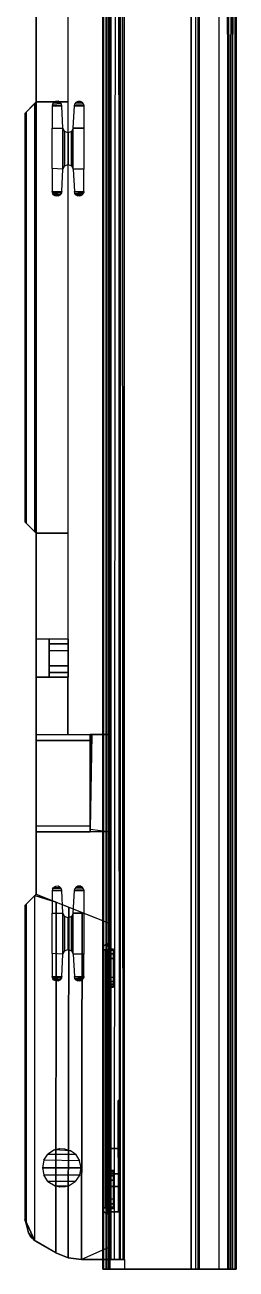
# Model space of a CAD drawing. Header units: inches. Extents: x 0 to 232, y 0 to 393.
# Drawn here: x 199 to 232.3, y 0 to 196.6 of the extents above; entities that cross this region are included whole.
import ezdxf

# ---------------------------------------------------------------- set-up
doc = ezdxf.new("R2010")
doc.units = ezdxf.units.IN
doc.header["$MEASUREMENT"] = 0
doc.layers.add('Layer1', color=4, linetype='CONTINUOUS')

msp = doc.modelspace()

# ---------------------------------------------------------------- linework, layer by layer
at = {"layer": 'Layer1'}
for points in [[(225.2, 0, 192), (225.97, 0, 191.69), (225.97, 390.2, 191.69), (225.2, 390.2, 192)], [(225.97, 390.2, 191.69), (226.3, 390.2, 190.94), (226.3, 0, 190.94), (225.97, 0, 191.69)], [(226.3, 390.2, 190.94), (226.46, 390.2, 186.2), (226.46, 0, 186.2), (226.3, 0, 190.94)], [(231.66, 0, 34.87), (226.46, 0, 186.2), (226.46, 390.2, 186.2), (231.67, 390.2, 34.67)], [(230.95, 390.2, 6.95), (229.6, 390.2, 6.95), (229.6, 0, 6.95), (231, 0, 6.95)], [(231, 0, 6.95), (231, 0, 0.64), (231, 390.2, 0.64), (230.95, 390.2, 6.95)], [(231.18, 390.2, 0.2), (231, 390.2, 0.65), (231, 0, 0.65), (231.19, 0, 0.19)], [(231.43, 0, 0.04), (231.19, 0, 0.19), (231.18, 390.2, 0.2), (231.5, 390.2, 0.02)], [(231.86, 390.2, 0.03), (231.5, 390.2, 0.02), (231.43, 0, 0.04), (231.8, 0, 0.02)], [(232.13, 0, 0.21), (231.8, 0, 0.02), (231.86, 390.2, 0.03), (232.11, 390.2, 0.19)], [(232.3, 390.2, 0.65), (232.11, 390.2, 0.19), (232.13, 0, 0.21), (232.3, 0, 0.65)], [(232.3, 0, 6.95), (232.3, 0, 0.65), (232.3, 390.2, 0.65), (232.3, 390.2, 6.95)], [(214, 379, 24), (214, 379, 9.8), (214, 1.5, 9.8), (214, 1.5, 24)], [(211.45, 374, 191.45), (211.3, 374, 190.9), (211.3, 0, 190.9), (211.46, 0, 191.47)], [(211.3, 0, 190.9), (211.3, 374, 190.9), (211.3, 374, 24.9), (211.3, 0, 24.9)], [(211.3, 0, 24.9), (211.44, 0, 24.43), (211.42, 374, 24.45), (211.3, 374, 24.9)], [(211.42, 374, 24.45), (211.75, 374, 24.12), (211.76, 0, 24.12), (211.44, 0, 24.43)], [(211.85, 0, 191.85), (211.46, 0, 191.47), (211.45, 374, 191.45), (211.85, 374, 191.85)], [(211.76, 0, 24.12), (212.2, 0, 24), (212.2, 374, 24), (211.75, 374, 24.12)], [(212.4, 374, 192), (211.85, 374, 191.85), (211.85, 0, 191.85), (212.4, 0, 192)], [(212.2, 1.5, 24), (214, 1.5, 24), (214, 374, 24), (212.2, 374, 24)], [(212.4, 0, 192), (225.2, 0, 192), (225.2, 373.95, 192), (212.4, 374, 192)], [(212.22, 369.5, 7.6), (205.76, 369.5, 7.6), (205.76, 84.44, 7.6), (212.53, 84.43, 6.9)], [(212.53, 1.5, 6.9), (213.12, 1.5, 6.46), (213.37, 369.5, 6.41), (212.53, 369.5, 6.9)], [(213.37, 369.5, 6.41), (213.7, 369.5, 6.42), (213.87, 1.5, 6.46), (213.12, 1.5, 6.46)], [(213.7, 369.5, 6.42), (213.87, 1.5, 6.46), (214.48, 1.5, 6.9), (214.3, 369.5, 6.71)], [(214, 1.5, 7.6), (214.7, 1.5, 7.6), (214.7, 369.5, 7.6), (214, 369.5, 7.6)], [(214, 1.5, 9.8), (214, 1.5, 7.6), (214, 369.5, 7.6), (214, 369.5, 9.8)], [(214.48, 1.5, 6.9), (214.7, 1.5, 7.6), (214.7, 369.5, 7.6), (214.3, 369.5, 6.71)], [(200.8, 184.37, 7.6), (200.8, 184.37, 6.9), (200.8, 218.73, 6.9), (200.8, 219.06, 7.6)], [(205.76, 184.37, 7.6), (200.8, 184.37, 7.6), (200.8, 218.5, 7.6), (205.76, 218.5, 7.6)], [(200.71, 184.28, 6.9), (199.24, 182.81, 6.36), (199, 182.57, 7.02), (200.59, 184.16, 7.6)], [(199, 182.57, 7.02), (199, 118.05, 7.02), (200.59, 116.46, 7.6), (200.59, 184.16, 7.6)], [(199, 118.05, 7.02), (199.24, 117.81, 6.36), (199.24, 182.81, 6.36), (199, 182.57, 7.02)], [(200.8, 184.37, 7.6), (200.59, 184.16, 7.6), (200.71, 184.28, 6.9), (200.8, 184.37, 6.9)], [(200.8, 116.25, 7.6), (200.59, 116.46, 7.6), (200.59, 184.16, 7.6), (200.8, 184.37, 7.6)], [(200.8, 184.37, 7.6), (205.76, 184.37, 7.6), (205.76, 116.25, 7.6), (200.8, 116.25, 7.6)], [(203.35, 184, 7.6), (203.3, 183.75, 7.6), (204.8, 183.79, 7.6), (204.72, 184.08, 7.6)], [(203.3, 180.25, 7.6), (205, 180.25, 7.6), (204.8, 183.79, 7.6), (203.3, 183.75, 7.6)], [(204.72, 184.08, 7.6), (203.35, 184, 7.6), (203.52, 184.28, 7.6), (204.56, 184.3, 7.6)], [(204.56, 184.3, 7.6), (204.24, 184.48, 7.6), (203.8, 184.46, 7.6), (203.52, 184.28, 7.6)], [(206.8, 183.79, 7.6), (208.3, 183.75, 7.6), (208.3, 180.25, 7.6), (206.6, 180.25, 7.6)], [(208.25, 184.02, 7.6), (208.3, 183.75, 7.6), (206.8, 183.79, 7.6), (206.88, 184.08, 7.6)], [(206.88, 184.08, 7.6), (208.25, 184.02, 7.6), (208.08, 184.28, 7.6), (207.04, 184.3, 7.6)], [(208.08, 184.28, 7.6), (207.75, 184.47, 7.6), (207.34, 184.47, 7.6), (207.04, 184.3, 7.6)], [(203.3, 173.84, 7.6), (203.3, 180.25, 7.6), (205, 180.25, 7.6), (205, 173.75, 7.6)], [(205, 180.25, 7.6), (205.25, 179.72, 7.6), (205.25, 174.28, 7.6), (205, 173.75, 7.6)], [(205.25, 174.28, 7.6), (205.8, 174.5, 7.6), (205.8, 179.5, 7.6), (205.25, 179.72, 7.6)], [(206.35, 179.72, 7.6), (205.8, 179.5, 7.6), (205.8, 174.5, 7.6), (206.35, 174.28, 7.6)], [(206.35, 174.28, 7.6), (206.6, 173.75, 7.6), (206.6, 180.25, 7.6), (206.35, 179.72, 7.6)], [(208.3, 180.25, 7.6), (208.3, 173.75, 7.6), (206.6, 173.75, 7.6), (206.6, 180.25, 7.6)], [(205, 173.75, 7.6), (203.3, 173.84, 7.6), (203.3, 170.25, 7.6), (204.8, 170.21, 7.6)], [(206.8, 170.21, 7.6), (208.3, 170.25, 7.6), (208.3, 173.75, 7.6), (206.6, 173.75, 7.6)], [(204.8, 170.21, 7.6), (204.76, 170, 7.6), (203.33, 170.03, 7.6), (203.3, 170.25, 7.6)], [(203.4, 169.87, 7.6), (203.33, 170.03, 7.6), (204.76, 170, 7.6), (204.57, 169.7, 7.6)], [(204.57, 169.7, 7.6), (204.35, 169.56, 7.6), (203.52, 169.72, 7.6), (203.4, 169.87, 7.6)], [(204.35, 169.56, 7.6), (204.05, 169.5, 7.6), (203.73, 169.57, 7.6), (203.52, 169.72, 7.6)], [(208.3, 170.25, 7.6), (208.27, 170.05, 7.6), (206.87, 169.93, 7.6), (206.8, 170.21, 7.6)], [(208.27, 170.05, 7.6), (208.2, 169.87, 7.6), (207.04, 169.7, 7.6), (206.87, 169.93, 7.6)], [(208.2, 169.87, 7.6), (208.04, 169.68, 7.6), (207.31, 169.54, 7.6), (207.04, 169.7, 7.6)], [(208.04, 169.68, 7.6), (207.84, 169.56, 7.6), (207.55, 169.5, 7.6), (207.31, 169.54, 7.6)], [(200.71, 116.33, 6.9), (199.24, 117.81, 6.36), (199, 118.05, 7.02), (200.59, 116.46, 7.6)], [(200.8, 116.25, 6.9), (200.71, 116.33, 6.9), (200.59, 116.46, 7.6), (200.8, 116.25, 7.6)], [(200.8, 84.44, 7.6), (200.8, 84.77, 6.9), (200.8, 116.25, 6.9), (200.8, 116.25, 7.6)], [(200.8, 116.25, 7.6), (205.76, 116.25, 7.6), (205.76, 99.55, 7.6), (200.8, 99.5, 7.6)], [(205.76, 99.55, 7.6), (205.8, 99.5, 6.9), (202.8, 99.5, 6.9), (200.8, 99.5, 7.6)], [(202.8, 99.5, 6.9), (200.8, 99.5, 7.6), (200.8, 93.54, 7.6), (202.8, 93.5, 6.9)], [(202.8, 98.76, 6.1), (202.8, 98.76, 6.1), (202.8, 99.5, 6.9), (202.8, 98.76, 6.9)], [(205.8, 99.5, 6.9), (202.8, 99.5, 6.9), (202.8, 93.5, 6.9), (205.8, 93.5, 6.9)], [(205.8, 98.76, 6.1), (205.8, 99.5, 6.9), (202.8, 99.5, 6.9), (202.8, 98.76, 6.1)], [(202.8, 98.76, 6.9), (202.8, 97.71, 6.9), (202.8, 97.71, 5.8), (202.8, 98.76, 6.1)], [(202.8, 98.76, 6.1), (202.8, 97.71, 5.8), (205.8, 97.71, 5.8), (205.8, 98.76, 6.1)], [(205.8, 99.5, 6.9), (205.76, 99.55, 7.6), (205.76, 93.5, 7.6), (205.8, 93.5, 6.9)], [(205.8, 98.76, 6.1), (205.8, 98.76, 6.1), (205.8, 99.5, 6.9), (205.8, 98.76, 6.9)], [(205.8, 97.72, 6.89), (205.8, 98.76, 6.9), (205.8, 98.76, 6.1), (205.8, 97.71, 5.8)], [(202.8, 95.29, 6.9), (202.8, 97.71, 6.9), (202.8, 97.71, 5.8), (202.8, 95.29, 5.8)], [(202.8, 95.29, 5.8), (202.8, 97.71, 5.8), (205.8, 97.71, 5.8), (205.8, 95.29, 5.8)], [(205.8, 97.71, 5.8), (205.8, 97.72, 6.9), (205.8, 95.29, 6.9), (205.8, 95.29, 5.8)], [(202.8, 94.24, 6.9), (202.8, 95.29, 6.9), (202.8, 95.29, 5.8), (202.8, 94.24, 6.1)], [(202.8, 94.24, 6.1), (202.8, 95.29, 5.8), (205.8, 95.29, 5.8), (205.8, 94.24, 6.1)], [(205.8, 95.29, 6.9), (205.8, 94.24, 6.9), (205.8, 94.24, 6.1), (205.8, 95.29, 5.8)], [(205.76, 93.5, 7.6), (200.8, 93.54, 7.6), (200.8, 84.44, 7.6), (205.76, 84.44, 7.6)], [(205.8, 93.5, 6.9), (205.76, 93.5, 7.6), (200.8, 93.5, 7.6), (202.8, 93.5, 6.9)], [(202.8, 94.24, 6.1), (202.8, 94.24, 6.1), (202.8, 93.5, 6.9), (202.8, 94.24, 6.9)], [(202.8, 93.5, 6.9), (202.8, 94.24, 6.1), (205.8, 94.24, 6.1), (205.8, 93.5, 6.9)], [(205.8, 94.24, 6.1), (205.8, 94.24, 6.1), (205.8, 93.5, 6.9), (205.8, 94.24, 6.9)], [(200.8, 84.77, 6.9), (200.8, 83.84, 5.8), (200.8, 83.52, 6.5), (200.8, 84.44, 7.6)], [(200.8, 83.52, 6.5), (200.8, 84.44, 7.6), (209.3, 84.44, 7.6), (209.3, 83.52, 6.5)], [(200.8, 69.98, 6.5), (200.8, 69.66, 5.8), (200.8, 83.84, 5.8), (200.8, 83.52, 6.5)], [(200.8, 69.98, 6.5), (200.8, 83.52, 6.5), (209.3, 83.52, 6.5), (209.3, 69.98, 6.5)], [(209.57, 84.43, 7.21), (209.29, 84.43, 7.23), (209.3, 69.52, 7.05), (209.57, 84.43, 7.21)], [(209.3, 84.44, 7.6), (209.3, 83.52, 6.5), (209.3, 69.98, 6.5), (209.3, 69.06, 7.6)], [(209.3, 69.52, 7.05), (212.53, 69.06, 6.9), (212.53, 84.43, 6.9), (209.57, 84.43, 7.21)], [(200.8, 69.98, 6.5), (200.8, 69.66, 5.8), (200.8, 68.73, 6.9), (200.8, 69.06, 7.6)], [(200.8, 69.98, 6.5), (200.8, 69.06, 7.6), (209.3, 69.06, 7.6), (209.3, 69.98, 6.5)], [(200.8, 59.25, 7.6), (200.8, 59.25, 6.9), (200.8, 68.73, 6.9), (200.8, 69.06, 7.6)], [(212.53, 69.06, 6.9), (200.8, 69.06, 7.6), (200.8, 59.25, 7.6), (212.53, 54.55, 6.9)], [(200.59, 59.03, 7.6), (200.71, 59.16, 6.9), (199.24, 57.69, 6.36), (199, 57.45, 7.02)], [(199, 7.87, 7.02), (200.59, 4.48, 7.6), (200.59, 59.04, 7.6), (199, 57.45, 7.02)], [(200.8, 59.25, 7.6), (200.8, 59.25, 6.9), (200.71, 59.16, 6.9), (200.59, 59.04, 7.6)], [(200.59, 59.04, 7.6), (200.8, 59.25, 7.6), (203.95, 57.98, 7.41), (200.59, 59.04, 7.6)], [(203.9, 2.57, 7.6), (200.59, 4.48, 7.6), (200.59, 59.03, 7.6), (203.95, 57.98, 7.41)], [(203.35, 60, 7.6), (203.3, 59.75, 7.6), (204.8, 59.79, 7.6), (204.72, 60.08, 7.6)], [(203.3, 56.25, 7.6), (205, 56.25, 7.6), (204.8, 59.79, 7.6), (203.3, 59.75, 7.6)], [(204.72, 60.08, 7.6), (203.35, 60, 7.6), (203.52, 60.28, 7.6), (204.56, 60.3, 7.6)], [(204.56, 60.3, 7.6), (204.24, 60.48, 7.6), (203.8, 60.46, 7.6), (203.52, 60.28, 7.6)], [(206.8, 59.79, 7.6), (208.3, 59.75, 7.6), (208.3, 56.25, 7.6), (206.6, 56.25, 7.6)], [(208.25, 60.02, 7.6), (208.3, 59.75, 7.6), (206.8, 59.79, 7.6), (206.88, 60.08, 7.6)], [(206.88, 60.08, 7.6), (208.25, 60.02, 7.6), (208.08, 60.28, 7.6), (207.04, 60.3, 7.6)], [(208.08, 60.28, 7.6), (207.75, 60.47, 7.6), (207.34, 60.47, 7.6), (207.04, 60.3, 7.6)], [(199.24, 6.98, 6.36), (199.24, 57.69, 6.36), (199, 57.45, 7.02), (199, 7.87, 7.02)], [(203.9, 2.57, 7.6), (203.95, 57.98, 7.41), (205.94, 57.19, 7.29), (205.83, 1.77, 7.6)], [(205.83, 1.77, 7.6), (205.94, 57.19, 7.29), (208.03, 56.35, 7.17), (207.9, 1.5, 7.6)], [(203.3, 49.84, 7.6), (203.3, 56.25, 7.6), (205, 56.25, 7.6), (205, 49.75, 7.6)], [(205, 56.25, 7.6), (205.25, 55.72, 7.6), (205.25, 50.28, 7.6), (205, 49.75, 7.6)], [(205.25, 50.28, 7.6), (205.8, 50.5, 7.6), (205.8, 55.5, 7.6), (205.25, 55.72, 7.6)], [(206.35, 55.72, 7.6), (205.8, 55.5, 7.6), (205.8, 50.5, 7.6), (206.35, 50.28, 7.6)], [(206.35, 50.28, 7.6), (206.6, 49.75, 7.6), (206.6, 56.25, 7.6), (206.35, 55.72, 7.6)], [(208.3, 56.25, 7.6), (208.3, 49.75, 7.6), (206.6, 49.75, 7.6), (206.6, 56.25, 7.6)], [(207.9, 1.5, 7.6), (208.03, 56.35, 7.17), (212.53, 54.55, 6.9), (212.53, 3.57, 6.9)], [(211.46, 51.05, 66.14), (211.75, 51.34, 66.14), (211.75, 51.34, 47.34), (211.46, 51.04, 47.34)], [(211.75, 51.34, 47.34), (212.15, 51.44, 47.34), (212.15, 51.44, 66.14), (211.75, 51.34, 66.14)], [(212.15, 51.44, 66.14), (212.45, 51.44, 66.14), (212.45, 51.44, 47.34), (212.15, 51.44, 47.34)], [(212.45, 51.31, 66.63), (212.45, 51.44, 66.14), (212.15, 51.44, 66.14), (212.15, 51.31, 66.63)], [(212.45, 51.31, 46.85), (212.45, 51.44, 47.34), (212.15, 51.44, 47.34), (212.15, 51.32, 46.85)], [(212.45, 50.95, 46.49), (212.45, 51.31, 46.85), (212.15, 51.32, 46.85), (212.15, 50.95, 46.49)], [(212.15, 50.96, 66.99), (212.15, 51.31, 66.63), (212.45, 51.31, 66.63), (212.45, 50.95, 66.99)], [(205, 49.75, 7.6), (203.3, 49.84, 7.6), (203.3, 46.25, 7.6), (204.8, 46.21, 7.6)], [(206.8, 46.21, 7.6), (208.3, 46.25, 7.6), (208.3, 49.75, 7.6), (206.6, 49.75, 7.6)], [(211.35, 50.64, 47.34), (211.46, 51.04, 47.34), (211.46, 51.05, 66.14), (211.35, 50.64, 66.14)], [(211.35, 50.64, 66.14), (211.35, 50.64, 47.34), (211.35, 50.46, 47.15), (211.35, 50.46, 66.32)], [(211.35, 50.64, 66.14), (211.35, 50.62, 66.23), (211.35, 50.56, 66.29), (211.35, 50.46, 66.32)], [(211.35, 50.46, 47.15), (211.35, 50.55, 47.18), (211.35, 50.62, 47.24), (211.35, 50.64, 47.34)], [(211.35, 50.46, 66.32), (211.35, 50.46, 47.15), (211.35, 9.66, 47.15), (211.35, 9.66, 66.32)], [(211.35, 50.46, 66.32), (211.46, 50.46, 66.72), (211.46, 9.66, 66.72), (211.35, 9.66, 66.32)], [(211.35, 9.66, 47.15), (211.46, 9.66, 46.75), (211.46, 50.46, 46.75), (211.35, 50.46, 47.15)], [(211.46, 9.66, 66.72), (211.75, 9.66, 67.01), (211.75, 50.46, 67.01), (211.46, 50.46, 66.72)], [(211.46, 50.46, 46.75), (211.75, 50.46, 46.46), (211.75, 9.66, 46.46), (211.46, 9.66, 46.75)], [(211.75, 50.46, 67.01), (212.15, 50.46, 67.12), (212.15, 9.66, 67.12), (211.75, 9.66, 67.01)], [(211.75, 9.66, 46.46), (212.15, 9.66, 46.35), (212.15, 50.46, 46.35), (211.75, 50.46, 46.46)], [(212.15, 50.46, 67.12), (212.45, 50.46, 67.12), (212.45, 50.95, 66.99), (212.15, 50.96, 66.99)], [(212.45, 50.46, 46.35), (212.45, 50.95, 46.49), (212.15, 50.95, 46.49), (212.15, 50.46, 46.35)], [(212.15, 9.66, 67.12), (212.45, 9.66, 67.12), (212.45, 50.46, 67.12), (212.15, 50.46, 67.12)], [(212.15, 50.46, 46.35), (212.45, 50.46, 46.35), (212.45, 9.66, 46.35), (212.15, 9.66, 46.35)], [(212.45, 50.56, 46.36), (212.45, 50.56, 44.84), (212.45, 44.56, 44.84), (212.45, 44.56, 46.35)], [(212.45, 44.56, 44.84), (212.95, 44.56, 44.84), (212.95, 50.56, 44.84), (212.45, 50.56, 44.84)], [(212.45, 50.56, 44.84), (212.95, 50.56, 44.84), (212.95, 50.56, 46.84), (212.45, 50.56, 46.84)], [(212.45, 50.36, 47.58), (212.45, 50.56, 46.84), (212.95, 50.56, 46.84), (212.95, 50.36, 47.59)], [(212.45, 49.82, 48.13), (212.45, 50.36, 47.58), (212.95, 50.36, 47.59), (212.95, 49.82, 48.13)], [(212.45, 49.06, 48.34), (212.45, 49.82, 48.13), (212.95, 49.82, 48.13), (212.95, 49.08, 48.34)], [(212.45, 49.06, 48.34), (212.95, 49.06, 48.34), (212.95, 46.06, 48.34), (212.45, 46.06, 48.34)], [(204.8, 46.21, 7.6), (204.76, 46, 7.6), (203.33, 46.03, 7.6), (203.3, 46.25, 7.6)], [(203.4, 45.87, 7.6), (203.33, 46.03, 7.6), (204.76, 46, 7.6), (204.57, 45.7, 7.6)], [(204.57, 45.7, 7.6), (204.35, 45.56, 7.6), (203.52, 45.72, 7.6), (203.4, 45.87, 7.6)], [(204.35, 45.56, 7.6), (204.05, 45.5, 7.6), (203.73, 45.57, 7.6), (203.52, 45.72, 7.6)], [(208.3, 46.25, 7.6), (208.27, 46.05, 7.6), (206.87, 45.93, 7.6), (206.8, 46.21, 7.6)], [(208.27, 46.05, 7.6), (208.2, 45.87, 7.6), (207.04, 45.7, 7.6), (206.87, 45.93, 7.6)], [(208.2, 45.87, 7.6), (208.04, 45.68, 7.6), (207.31, 45.54, 7.6), (207.04, 45.7, 7.6)], [(208.04, 45.68, 7.6), (207.84, 45.56, 7.6), (207.55, 45.5, 7.6), (207.31, 45.54, 7.6)], [(212.44, 45.42, 48.19), (212.45, 45, 47.9), (212.95, 45, 47.9), (212.95, 45.43, 48.19)], [(212.45, 46.06, 48.34), (212.45, 45.42, 48.19), (212.95, 45.43, 48.19), (212.95, 46.06, 48.34)], [(212.45, 45, 47.9), (212.45, 44.71, 47.48), (212.95, 44.71, 47.48), (212.95, 45, 47.9)], [(212.45, 44.71, 47.48), (212.45, 44.56, 46.84), (212.95, 44.56, 46.84), (212.95, 44.71, 47.48)], [(212.95, 44.56, 44.84), (212.95, 44.56, 46.84), (212.45, 44.56, 46.84), (212.45, 44.56, 44.84)], [(211.35, 36.6, 58.64), (211.35, 36.83, 58.64), (211.35, 36.39, 59.88), (211.35, 36.19, 59.8)], [(211.35, 36.79, 65.64), (211.35, 36.79, 64.14), (211.35, 23.33, 64.14), (211.35, 23.33, 65.64)], [(211.35, 36.79, 64.14), (211.35, 36.63, 63.52), (211.35, 23.49, 63.53), (211.35, 23.33, 64.14)], [(211.35, 36.76, 60.02), (211.35, 36.78, 60.06), (211.35, 36.77, 60.14), (211.35, 36.75, 60.16)], [(211.35, 36.77, 60.14), (211.35, 36.78, 60.11), (211.35, 36.78, 60.07), (211.35, 36.78, 60.06)], [(211.35, 36.72, 60.19), (211.35, 36.75, 60.16), (211.35, 36.76, 60.02), (211.35, 36.75, 60)], [(211.35, 36.67, 59.97), (211.35, 36.75, 60), (211.35, 36.72, 60.19), (211.35, 36.62, 60.29)], [(211.35, 36.67, 59.97), (211.35, 36.62, 60.29), (211.35, 36.27, 60.64), (211.35, 36.46, 59.98)], [(211.35, 23.49, 63.53), (211.35, 23.94, 63.07), (211.35, 36.18, 63.07), (211.35, 36.63, 63.52)], [(211.35, 36.43, 59.97), (211.35, 36.46, 59.98), (211.35, 36.27, 60.64), (211.35, 36.2, 60.71)], [(211.35, 36.4, 59.94), (211.35, 36.43, 59.97), (211.35, 36.2, 60.71), (211.35, 36.12, 60.79)], [(211.35, 36.32, 59.85), (211.35, 36.4, 59.88), (211.35, 36.08, 60.83), (211.35, 35.99, 60.87)], [(211.35, 36.39, 59.88), (211.35, 36.4, 59.94), (211.35, 36.12, 60.79), (211.35, 36.08, 60.83)], [(211.35, 35.91, 60.84), (211.35, 35.99, 60.87), (211.35, 36.32, 59.85), (211.35, 36.23, 59.81)], [(211.35, 36.23, 59.81), (211.35, 36.19, 59.8), (211.35, 35.87, 60.76), (211.35, 35.91, 60.84)], [(211.35, 36.19, 59.8), (211.35, 36.12, 59.84), (211.35, 35.85, 60.6), (211.35, 35.87, 60.76)], [(211.35, 36.18, 63.07), (211.35, 35.56, 62.91), (211.35, 24.56, 62.91), (211.35, 23.94, 63.07)], [(211.35, 36.12, 59.84), (211.35, 36.08, 59.83), (211.35, 35.83, 60.48), (211.35, 35.85, 60.6)], [(211.35, 36.08, 59.83), (211.35, 35.93, 59.7), (211.35, 35.79, 60.08), (211.35, 35.83, 60.48)], [(211.35, 35.1, 58.64), (211.35, 33.99, 61.64), (211.35, 34.92, 61.64), (211.35, 35.97, 58.64)], [(211.35, 35.86, 59.68), (211.35, 35.93, 59.7), (211.35, 35.79, 60.08), (211.35, 35.77, 59.96)], [(211.35, 35.86, 59.68), (211.35, 35.78, 59.71), (211.35, 35.76, 59.87), (211.35, 35.77, 59.96)], [(211.35, 35.78, 59.71), (211.35, 35.76, 59.74), (211.35, 35.76, 59.81), (211.35, 35.76, 59.87)], [(211.35, 35.76, 59.74), (211.35, 35.76, 59.77), (211.35, 35.75, 59.78), (211.35, 35.76, 59.81)], [(211.35, 34.74, 59.63), (211.35, 34.74, 59.53), (211.35, 34.99, 58.82), (211.35, 35.03, 58.82)], [(211.35, 34.99, 58.82), (211.35, 34.82, 58.66), (211.35, 34.7, 59.37), (211.35, 34.74, 59.53)], [(211.35, 34.7, 59.37), (211.35, 34.58, 59.28), (211.35, 34.6, 58.58), (211.35, 34.82, 58.66)], [(211.35, 34.65, 59.86), (211.35, 34.51, 60.05), (211.35, 34.29, 60.68), (211.35, 34.33, 60.73)], [(211.35, 34.6, 58.58), (211.35, 34.3, 58.57), (211.35, 34.42, 59.27), (211.35, 34.58, 59.27)], [(211.35, 34.51, 60.05), (211.35, 34.37, 60.16), (211.35, 34.28, 60.69), (211.35, 34.29, 60.68)], [(211.35, 34.42, 59.27), (211.35, 34.25, 59.32), (211.35, 34.01, 58.63), (211.35, 34.3, 58.57)], [(211.35, 34.37, 60.16), (211.35, 34.24, 60.22), (211.35, 34.21, 60.72), (211.35, 34.28, 60.69)], [(211.35, 34.01, 58.63), (211.35, 33.77, 58.76), (211.35, 34.11, 59.43), (211.35, 34.25, 59.32)], [(211.35, 34.24, 60.22), (211.35, 34.1, 60.22), (211.35, 34.01, 60.81), (211.35, 34.21, 60.72)], [(211.35, 33.77, 58.76), (211.35, 33.58, 58.89), (211.35, 33.94, 59.66), (211.35, 34.11, 59.43)], [(211.35, 34.1, 60.22), (211.35, 33.94, 60.13), (211.35, 33.73, 60.88), (211.35, 34.01, 60.81)], [(211.35, 33.58, 58.89), (211.35, 33.25, 59.28), (211.35, 33.88, 59.93), (211.35, 33.94, 59.66)], [(211.35, 33.48, 60.87), (211.35, 33.91, 60.07), (211.35, 33.94, 60.13), (211.35, 33.73, 60.88)], [(211.35, 33.25, 60.78), (211.35, 33.89, 60.02), (211.35, 33.91, 60.07), (211.35, 33.48, 60.87)], [(211.35, 33.03, 60.51), (211.35, 33.88, 59.96), (211.35, 33.89, 60.02), (211.35, 33.25, 60.78)], [(211.35, 32.95, 60.17), (211.35, 33.88, 59.95), (211.35, 33.88, 59.96), (211.35, 33.03, 60.51)], [(211.35, 33.04, 59.7), (211.35, 33.88, 59.93), (211.35, 33.88, 59.95), (211.35, 32.95, 60.17)], [(211.35, 33.04, 59.7), (211.35, 33.25, 59.28), (211.35, 33.88, 59.93)], [(211.35, 33.27, 58.64), (211.35, 32.35, 58.64), (211.35, 31.3, 61.64), (211.35, 32.22, 61.64)], [(211.35, 30.99, 59.46), (211.35, 31.96, 59.07), (211.35, 31.92, 59.32), (211.35, 30.97, 59.6)], [(211.35, 31.9, 58.82), (211.35, 30.96, 59.33), (211.35, 30.99, 59.46), (211.35, 31.96, 59.07)], [(211.35, 31.92, 59.32), (211.35, 30.97, 59.6), (211.35, 30.54, 60.77), (211.35, 31.4, 60.77)], [(211.35, 30.89, 59.27), (211.35, 31.85, 58.74), (211.35, 31.9, 58.82), (211.35, 30.96, 59.33)], [(211.35, 31.79, 58.68), (211.35, 30.81, 59.26), (211.35, 30.89, 59.27), (211.35, 31.85, 58.74)], [(211.35, 30.81, 59.26), (211.35, 31.68, 58.61), (211.35, 31.79, 58.68)], [(211.35, 31.56, 58.57), (211.35, 30.81, 59.26), (211.35, 31.68, 58.61)], [(211.35, 31.18, 58.57), (211.35, 30.81, 59.26), (211.35, 31.56, 58.57)], [(211.35, 30.91, 58.65), (211.35, 30.81, 59.26), (211.35, 31.18, 58.57)], [(211.35, 30.65, 58.8), (211.35, 30.56, 59.35), (211.35, 30.81, 59.26), (211.35, 30.91, 58.65)], [(211.35, 30.65, 58.8), (211.35, 30.6, 58.79), (211.35, 30.46, 59.32), (211.35, 30.56, 59.35)], [(211.35, 29.82, 58.64), (211.35, 30.64, 58.64), (211.35, 29.95, 60.77), (211.35, 29.07, 60.77)], [(211.35, 30.64, 58.64), (211.35, 30.46, 59.32), (211.35, 30.42, 59.31)], [(211.35, 30.4, 59.53), (211.35, 30.56, 59.35), (211.35, 30.42, 59.31), (211.35, 30.35, 59.52)], [(211.35, 30.4, 59.53), (211.35, 29.95, 60.77), (211.35, 30.35, 59.52)], [(211.35, 30.27, 58.79), (211.35, 30.27, 58.79), (211.35, 30.26, 58.79), (211.35, 30.27, 58.76)], [(211.35, 28.87, 60.77), (211.35, 28.03, 60.77), (211.35, 28.71, 58.64), (211.35, 29.62, 58.64)], [(211.35, 28.25, 59.94), (211.35, 28.29, 59.95), (211.35, 28.71, 58.64)], [(211.35, 28.07, 60.65), (211.35, 28.07, 60.65), (211.35, 28.29, 59.95), (211.35, 28.25, 59.94)], [(211.35, 28.25, 59.94), (211.35, 28.05, 60.62), (211.35, 28.07, 60.65)], [(211.35, 28.05, 60.62), (211.35, 28.03, 60.61), (211.35, 28.15, 60.07), (211.35, 28.25, 59.94)], [(211.35, 27.25, 58.64), (211.35, 26.81, 59.88), (211.35, 27.74, 59.91), (211.35, 28.19, 58.64)], [(211.35, 28.15, 60.07), (211.35, 28, 60.15), (211.35, 27.88, 60.69), (211.35, 28.03, 60.61)], [(211.35, 28.03, 60.77), (211.35, 28.06, 60.63), (211.35, 28.07, 60.65)], [(211.35, 28, 60.15), (211.35, 27.9, 60.16), (211.35, 27.75, 60.75), (211.35, 27.88, 60.69)], [(211.35, 27.9, 60.16), (211.35, 27.8, 60.13), (211.35, 27.52, 60.83), (211.35, 27.75, 60.75)], [(211.35, 27.8, 60.13), (211.35, 27.75, 60.06), (211.35, 27.29, 60.85), (211.35, 27.52, 60.83)], [(211.35, 26.99, 60.77), (211.35, 27.73, 59.98), (211.35, 27.75, 60.06), (211.35, 27.28, 60.85)], [(211.35, 26.78, 60.54), (211.35, 27.74, 59.94), (211.35, 27.73, 59.98), (211.35, 26.99, 60.77)], [(211.35, 26.78, 60.54), (211.35, 26.96, 59.88), (211.35, 27.74, 59.91), (211.35, 27.74, 59.94)], [(211.35, 26.78, 60.54), (211.35, 26.75, 60.52), (211.35, 26.93, 59.88), (211.35, 26.96, 59.88)], [(211.35, 26.75, 60.52), (211.35, 26.73, 60.53), (211.35, 26.89, 59.88), (211.35, 26.93, 59.88)], [(211.35, 26.81, 59.88), (211.35, 26.53, 60.65), (211.35, 26.73, 60.53), (211.35, 26.89, 59.88)], [(211.35, 26.81, 59.88), (211.35, 26.7, 60.04), (211.35, 26.31, 60.75), (211.35, 26.53, 60.65)], [(211.35, 26.72, 58.64), (211.35, 26.29, 59.87), (211.35, 25.3, 60.07), (211.35, 25.8, 58.64)], [(211.35, 26.7, 60.04), (211.35, 26.52, 60.13), (211.35, 25.99, 60.83), (211.35, 26.31, 60.75)], [(211.35, 26.52, 60.13), (211.35, 26.43, 60.13), (211.35, 25.66, 60.79), (211.35, 25.99, 60.83)], [(211.35, 26.43, 60.13), (211.35, 26.34, 60.09), (211.35, 25.38, 60.59), (211.35, 25.66, 60.79)], [(211.35, 26.34, 60.09), (211.35, 26.3, 60.02), (211.35, 25.27, 60.25), (211.35, 25.38, 60.59)], [(211.35, 25.27, 60.16), (211.35, 26.28, 59.93), (211.35, 26.3, 60.02), (211.35, 25.27, 60.25)], [(211.35, 26.28, 59.93), (211.35, 26.29, 59.87), (211.35, 25.3, 60.07), (211.35, 25.27, 60.16)], [(213.7, 26.65, 13.61), (213.7, 26.65, 17.59), (213.7, 17.65, 17.6), (213.7, 17.65, 13.6)], [(214, 26.65, 13.61), (213.7, 26.65, 13.61), (213.7, 26.65, 17.59), (214, 26.65, 17.59)], [(214, 26.65, 17.59), (213.7, 26.65, 17.59), (213.7, 17.65, 17.6), (214, 17.65, 17.6)], [(214, 17.65, 13.6), (213.7, 17.65, 13.61), (213.7, 26.65, 13.6), (214, 26.65, 13.6)], [(214, 17.65, 13.6), (214, 17.65, 17.6), (214, 26.65, 17.59), (214, 26.65, 13.61)], [(211.35, 24.84, 61.66), (211.35, 24.81, 61.59), (211.35, 25.31, 61.58), (211.35, 25.28, 61.65)], [(211.35, 24.81, 61.59), (211.35, 24.8, 61.53), (211.35, 25.31, 61.53), (211.35, 25.31, 61.58)], [(211.35, 25.31, 61.53), (211.35, 25.29, 61.44), (211.35, 24.82, 61.45), (211.35, 24.8, 61.53)], [(211.35, 25.29, 61.44), (211.35, 25.24, 61.35), (211.35, 24.88, 61.35), (211.35, 24.82, 61.45)], [(211.35, 25.24, 61.71), (211.35, 25.28, 61.65), (211.35, 24.84, 61.66), (211.35, 24.88, 61.71)], [(211.35, 25.24, 61.71), (211.35, 24.88, 61.71), (211.35, 24.96, 61.77), (211.35, 25.12, 61.77)], [(211.35, 25.24, 61.35), (211.35, 25.14, 61.29), (211.35, 24.92, 61.31), (211.35, 24.88, 61.35)], [(211.35, 24.92, 61.31), (211.35, 24.99, 61.28), (211.35, 25.07, 61.27), (211.35, 25.14, 61.29)], [(202, 17.2, 7.6), (202.64, 18.16, 7.6), (206.96, 18.15, 7.6), (207.63, 17.13, 7.6)], [(206.96, 18.15, 7.6), (206.21, 18.71, 7.6), (203.68, 18.84, 7.6), (202.64, 18.16, 7.6)], [(203.68, 18.84, 7.6), (204.45, 19.03, 7.6), (205.25, 19.02, 7.6), (206.21, 18.71, 7.6)], [(213.75, 19.05, 66.58), (212.45, 19.05, 66.58), (212.45, 19.05, 65.04), (213.77, 19.05, 65.04)], [(212.45, 19.05, 66.58), (213.75, 19.05, 66.58), (213.75, 15.07, 66.58), (212.45, 15.07, 66.58)], [(212.45, 19.05, 65.04), (213.77, 19.05, 65.04), (213.75, 9.07, 65.04), (212.45, 9.07, 65.04)], [(213.75, 9.07, 65.04), (213.75, 9.07, 66.58), (213.75, 19.05, 66.58), (213.77, 19.05, 65.04)], [(207.63, 17.13, 7.6), (202, 17.2, 7.6), (201.75, 16, 7.6), (207.85, 16, 7.6)], [(201.75, 16, 7.6), (201.96, 14.9, 7.6), (207.65, 14.92, 7.6), (207.85, 16, 7.6)], [(214, 17.65, 13.61), (213.7, 17.65, 13.61), (213.7, 17.65, 17.6), (214, 17.65, 17.6)], [(207.65, 14.92, 7.6), (206.95, 13.84, 7.6), (202.63, 13.86, 7.6), (201.96, 14.9, 7.6)], [(202.63, 13.86, 7.6), (203.77, 13.13, 7.6), (205.98, 13.19, 7.6), (206.95, 13.84, 7.6)], [(212.45, 15.56, 44.84), (212.95, 15.56, 44.84), (212.95, 15.56, 46.84), (212.45, 15.56, 46.84)], [(212.45, 9.56, 44.84), (212.95, 9.56, 44.84), (212.95, 15.56, 44.84), (212.45, 15.56, 44.84)], [(212.45, 15.41, 47.49), (212.45, 15.56, 46.84), (212.95, 15.56, 46.84), (212.95, 15.41, 47.49)], [(212.45, 9.56, 46.36), (212.45, 9.56, 44.84), (212.45, 15.56, 44.84), (212.45, 15.56, 46.35)], [(212.45, 15.12, 47.9), (212.45, 15.41, 47.49), (212.95, 15.41, 47.49), (212.95, 15.12, 47.9)], [(212.45, 14.74, 48.18), (212.45, 15.12, 47.9), (212.95, 15.12, 47.9), (212.95, 14.74, 48.17)], [(213.75, 15.07, 67.29), (213.75, 15.07, 66.58), (212.45, 15.07, 66.58), (212.45, 15.07, 67.29)], [(212.45, 13.05, 67.29), (213.75, 13.05, 67.29), (213.75, 15.07, 67.29), (212.45, 15.07, 67.29)], [(212.45, 14.06, 48.34), (212.45, 14.74, 48.18), (212.95, 14.74, 48.17), (212.95, 14.06, 48.34)], [(212.45, 14.06, 48.34), (212.95, 14.06, 48.34), (212.95, 11.06, 48.34), (212.45, 11.06, 48.34)], [(213.75, 13.05, 66.58), (213.75, 13.05, 67.29), (213.75, 15.07, 67.29), (213.75, 15.07, 66.58)], [(205.98, 13.19, 7.6), (205.37, 13, 7.6), (204.51, 12.96, 7.6), (203.77, 13.13, 7.6)], [(213.75, 9.07, 66.58), (212.45, 9.07, 66.58), (212.45, 13.05, 66.58), (213.75, 13.05, 66.58)], [(213.75, 13.05, 67.29), (213.75, 13.05, 66.58), (212.45, 13.05, 66.58), (212.45, 13.05, 67.29)], [(212.45, 11.06, 48.34), (212.45, 10.32, 48.14), (212.95, 10.32, 48.14), (212.95, 11.06, 48.34)], [(212.45, 10.32, 48.14), (212.45, 9.77, 47.59), (212.95, 9.76, 47.59), (212.95, 10.32, 48.14)], [(199.57, 5.75, 6.48), (199.24, 6.98, 6.36), (199, 7.87, 7.02), (199.57, 5.75, 7.23)], [(199, 7.87, 7.02), (199.57, 5.75, 7.23), (200.5, 4.53, 7.57), (200.59, 4.48, 7.6)], [(211.35, 9.66, 47.15), (211.35, 9.48, 47.34), (211.35, 9.48, 66.14), (211.35, 9.66, 66.32)], [(211.35, 9.48, 47.34), (211.35, 9.51, 47.25), (211.35, 9.57, 47.18), (211.35, 9.66, 47.15)], [(211.35, 9.48, 66.14), (211.35, 9.51, 66.23), (211.35, 9.57, 66.29), (211.35, 9.66, 66.32)], [(211.35, 9.48, 47.34), (211.46, 9.08, 47.34), (211.46, 9.08, 66.14), (211.35, 9.48, 66.14)], [(211.46, 9.08, 66.14), (211.75, 8.79, 66.14), (211.75, 8.79, 47.34), (211.46, 9.08, 47.34)], [(211.75, 8.79, 47.34), (212.15, 8.68, 47.34), (212.15, 8.68, 66.14), (211.75, 8.79, 66.14)], [(212.45, 9.67, 46.36), (212.45, 9.17, 46.49), (212.15, 9.17, 46.48), (212.15, 9.66, 46.35)], [(212.45, 9.17, 66.99), (212.45, 9.66, 67.12), (212.15, 9.66, 67.12), (212.15, 9.17, 66.99)], [(212.45, 8.81, 66.63), (212.45, 9.17, 66.99), (212.15, 9.17, 66.99), (212.15, 8.81, 66.63)], [(212.46, 9.17, 46.49), (212.45, 8.81, 46.85), (212.15, 8.81, 46.84), (212.15, 9.17, 46.48)], [(212.45, 8.68, 66.14), (212.15, 8.68, 66.14), (212.15, 8.81, 66.63), (212.45, 8.81, 66.63)], [(212.45, 8.81, 46.85), (212.45, 8.68, 47.34), (212.15, 8.68, 47.34), (212.15, 8.81, 46.84)], [(212.15, 8.68, 66.14), (212.45, 8.68, 66.14), (212.45, 8.68, 47.34), (212.15, 8.68, 47.34)], [(212.45, 9.77, 47.59), (212.45, 9.56, 46.84), (212.95, 9.56, 46.84), (212.95, 9.76, 47.59)], [(212.45, 9.56, 44.84), (212.95, 9.56, 44.84), (212.95, 9.56, 46.84), (212.45, 9.56, 46.84)], [(213.75, 9.07, 65.04), (213.75, 9.07, 66.58), (212.45, 9.07, 66.58), (212.45, 9.07, 65.04)], [(199.92, 5.04, 6.61), (199.57, 5.75, 6.48), (199.57, 5.75, 7.23), (199.92, 5.04, 7.36)], [(199.92, 5.04, 7.36), (199.92, 5.04, 7.36), (200.5, 4.53, 7.57), (199.57, 5.75, 7.23)], [(200.5, 4.53, 6.82), (199.92, 5.04, 6.61), (199.92, 5.04, 7.36), (200.5, 4.53, 7.57)], [(200.71, 4.41, 6.9), (200.5, 4.53, 6.82), (200.5, 4.53, 7.57), (200.59, 4.48, 7.6)], [(203.9, 2.57, 6.9), (200.71, 4.41, 6.9), (200.59, 4.48, 7.6), (203.9, 2.57, 7.6)], [(205.83, 1.77, 6.9), (203.9, 2.57, 6.9), (203.9, 2.57, 7.6), (205.83, 1.77, 7.6)], [(212.25, 1.5, 7.6), (212.53, 3.57, 6.9), (207.9, 1.5, 7.6), (212.25, 1.5, 7.6)], [(207.9, 1.5, 6.9), (205.83, 1.77, 6.9), (205.83, 1.77, 7.6), (207.9, 1.5, 7.6)], [(207.9, 1.5, 7.6), (214.7, 1.5, 7.6), (214.48, 1.5, 6.9), (207.9, 1.5, 6.9)], [(214.7, 0, 24.9), (211.3, 0, 24.9), (211.3, 0, 34.8), (214.7, 0, 34.8)], [(214.7, 0, 24.9), (214.7, 0, 24.43), (211.44, 0, 24.43), (211.3, 0, 24.9)], [(211.3, 0, 190.9), (226.3, 0, 190.94), (231.66, 0, 34.87), (211.3, 0, 34.8)], [(211.46, 0, 190.9), (211.46, 0, 190.9), (211.3, 0, 190.9), (211.46, 0, 191.47)], [(214.7, 0, 24.43), (214.7, 0, 24.12), (211.76, 0, 24.12), (211.44, 0, 24.43)], [(211.85, 0, 190.9), (211.46, 0, 190.9), (211.46, 0, 191.47), (211.85, 0, 191.85)], [(214.7, 0, 24.12), (214.7, 0, 24), (212.2, 0, 24), (211.76, 0, 24.12)], [(211.85, 0, 190.9), (212.4, 0, 190.9), (212.4, 0, 192), (211.85, 0, 191.85)], [(214.7, 0, 24), (212.2, 0, 24), (212.2, 1.5, 24), (214.7, 1.5, 24)], [(225.2, 0, 192), (225.2, 0, 190.9), (212.4, 0, 190.9), (212.4, 0, 192)], [(212.53, 1.5, 6.9), (213.12, 1.5, 6.46), (213.87, 1.5, 6.46), (214.48, 1.5, 6.9)], [(214, 1.5, 7.6), (214.7, 1.5, 7.6), (214.7, 1.5, 24), (214, 1.5, 24)], [(225.2, 0, 190.9), (225.97, 0, 190.94), (225.97, 0, 191.69), (225.2, 0, 192)], [(225.97, 0, 190.94), (225.97, 0, 190.94), (226.3, 0, 190.94), (225.97, 0, 191.69)], [(232.3, 0, 16.14), (231.66, 0, 34.87), (229.6, 0, 34.8), (229.6, 0, 16.14)], [(232.3, 0, 6.95), (232.3, 0, 0.65), (231, 0, 0.65), (231, 0, 6.95)], [(232.3, 0, 0.65), (232.13, 0, 0.21), (231.19, 0, 0.19), (231, 0, 0.65)], [(231.19, 0, 0.19), (231.43, 0, 0.04), (231.8, 0, 0.02), (232.13, 0, 0.21)], [(217.84, 0, 52.69), (217.47, 0, 53.39), (217.47, 0, 53.82), (217.82, 0, 54.48)], [(217.82, 0, 180.71), (217.48, 0, 181.35), (217.5, 0, 181.95), (217.82, 0, 182.48)], [(217.81, 0, 54.48), (217.84, 0, 52.69), (218.7, 0, 52.35), (218.7, 0, 54.85)], [(217.82, 0, 182.48), (217.82, 0, 180.71), (218.7, 0, 180.35), (218.7, 0, 182.85)], [(218.7, 0, 182.85), (218.7, 0, 180.35), (219.58, 0, 180.71), (219.58, 0, 182.49)], [(218.7, 0, 52.35), (219.59, 0, 52.72), (219.59, 0, 54.48), (218.7, 0, 54.85)], [(219.58, 0, 180.71), (219.89, 0, 181.21), (219.93, 0, 181.84), (219.58, 0, 182.49)], [(219.59, 0, 52.72), (219.92, 0, 53.33), (219.93, 0, 53.85), (219.59, 0, 54.48)], [(232.3, 0, 6.95), (229.6, 0, 6.95), (229.6, 0, 16.14), (232.3, 0, 16.14)]]:
    msp.add_3dface(points, dxfattribs=at)
at = {"layer": 'Layer1', "invisible_edges": 12}
for points in [[(231.67, 390.2, 34.67), (232.09, 390.2, 16.14), (232.3, 0, 16.14), (231.66, 0, 34.87)], [(232.3, 390.2, 6.95), (232.09, 390.2, 16.14), (232.3, 0, 16.14), (232.3, 0, 6.95)]]:
    msp.add_3dface(points, dxfattribs=at)

doc.saveas('drawing.dxf')
